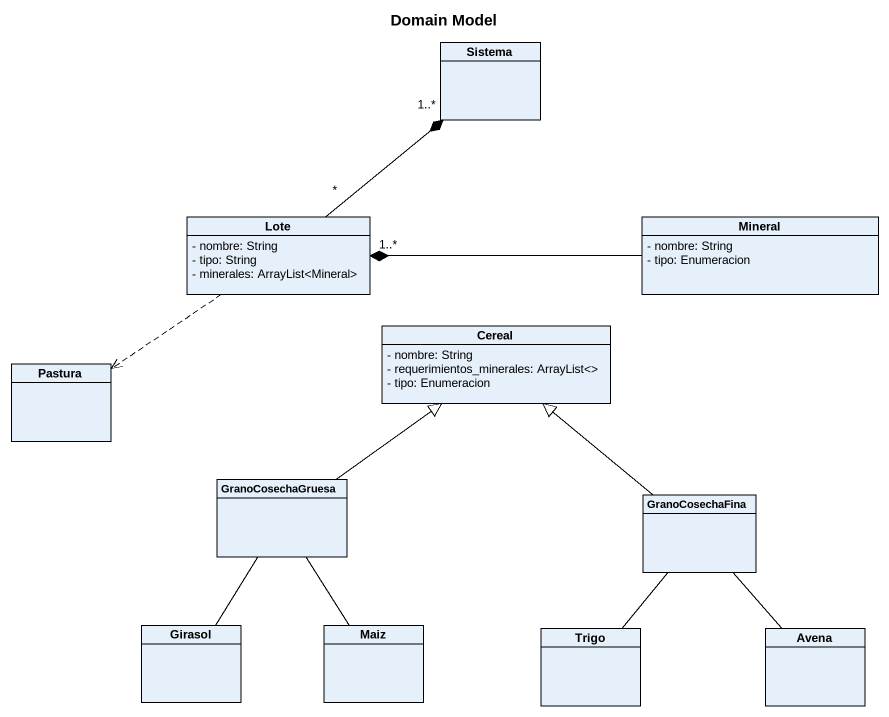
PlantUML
@startuml
title Domain Model
hide circle
hide empty members
skinparam classAttributeIconSize 0
class Sistema
class Lote {
  - nombre: String
  - tipo: String
  - minerales: ArrayList<Mineral>
}
class Mineral {
  - nombre: String
  - tipo: Enumeracion
}
class Cereal {
  - nombre: String
  - requerimientos_minerales: ArrayList<>
  - tipo: Enumeracion
}
class Pastura
class GranoCosechaGruesa
class GranoCosechaFina
class Girasol
class Maiz
class Trigo
class Avena
Lote "*" -up-* "1..*" Sistema
Lote ..> Pastura
Mineral -left-* "1..*" Lote
GranoCosechaGruesa -up-|> Cereal
GranoCosechaFina -up-|> Cereal
Girasol -up- GranoCosechaGruesa
Maiz -up- GranoCosechaGruesa
Trigo -up- GranoCosechaFina
Avena -up- GranoCosechaFina
@enduml
